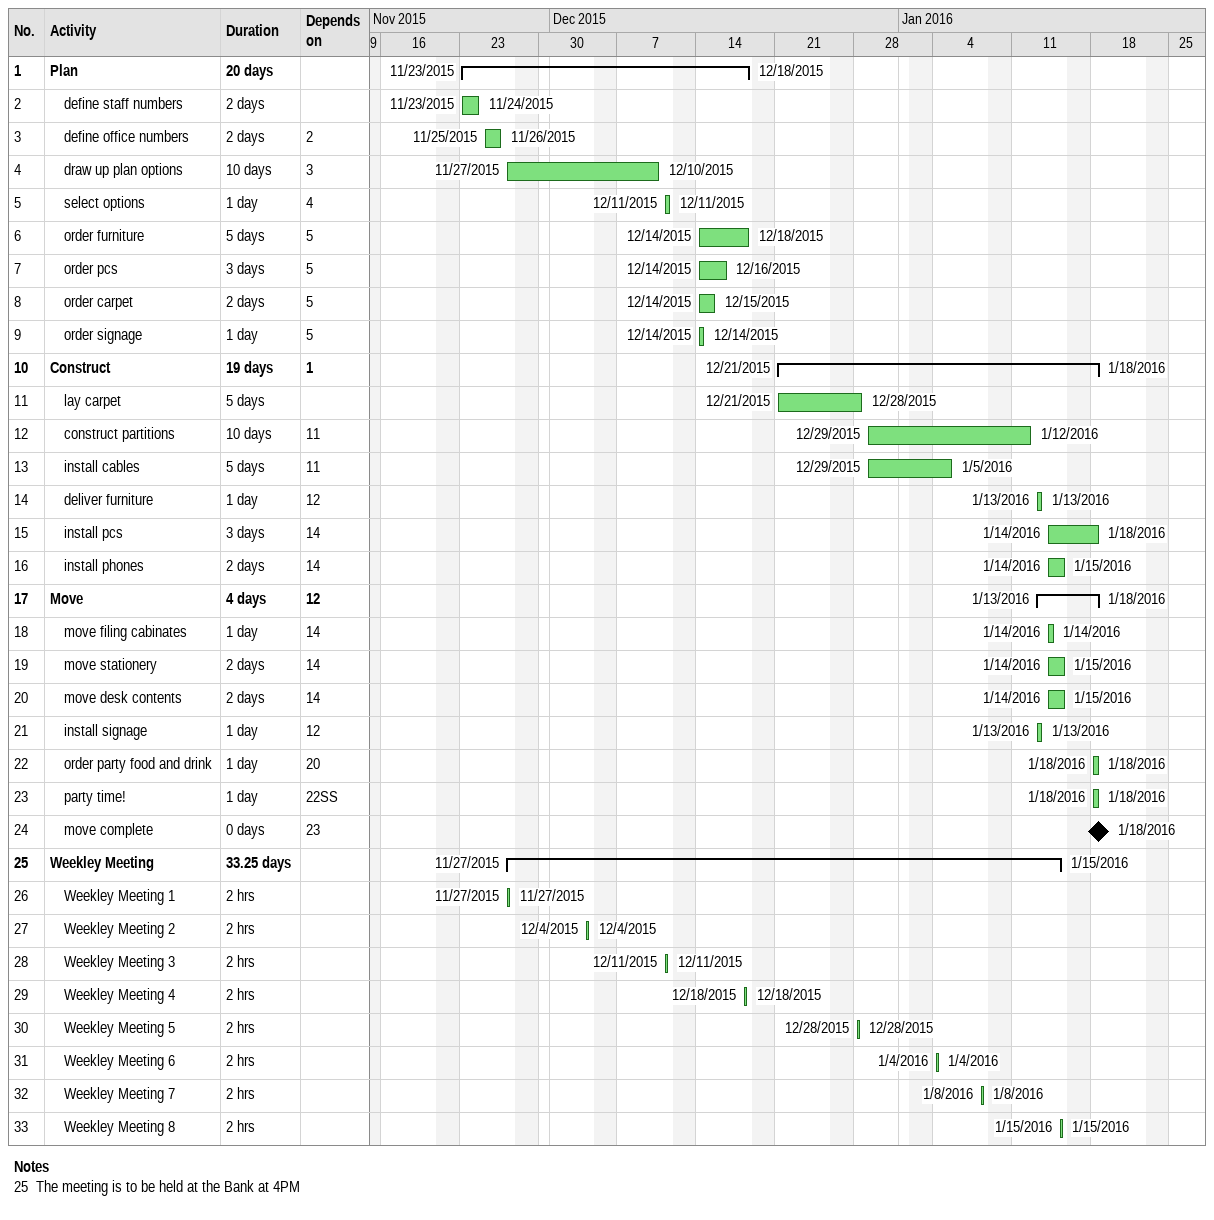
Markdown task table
| ID | Level | Task | Duration | Start | Finish | Predecessors |
|---|---|---|---|---|---|---|
| 1 | 1 | **Plan** | 20d | 2015-11-23 | 2015-12-18 |  |
| 2 | 2 | define staff numbers | 2d | 2015-11-23 | 2015-11-24 |  |
| 3 | 2 | define office numbers | 2d | 2015-11-25 | 2015-11-26 | 2 |
| 4 | 2 | draw up plan options | 10d | 2015-11-27 | 2015-12-10 | 3 |
| 5 | 2 | select options | 1d | 2015-12-11 | 2015-12-11 | 4 |
| 6 | 2 | order furniture | 5d | 2015-12-14 | 2015-12-18 | 5 |
| 7 | 2 | order pcs | 3d | 2015-12-14 | 2015-12-16 | 5 |
| 8 | 2 | order carpet | 2d | 2015-12-14 | 2015-12-15 | 5 |
| 9 | 2 | order signage | 1d | 2015-12-14 | 2015-12-14 | 5 |
| 10 | 1 | **Construct** | 19d | 2015-12-21 | 2016-01-18 | 1 |
| 11 | 2 | lay carpet | 5d | 2015-12-21 | 2015-12-28 |  |
| 12 | 2 | construct partitions | 10d | 2015-12-29 | 2016-01-12 | 11 |
| 13 | 2 | install cables | 5d | 2015-12-29 | 2016-01-05 | 11 |
| 14 | 2 | deliver furniture | 1d | 2016-01-13 | 2016-01-13 | 12 |
| 15 | 2 | install pcs | 3d | 2016-01-14 | 2016-01-18 | 14 |
| 16 | 2 | install phones | 2d | 2016-01-14 | 2016-01-15 | 14 |
| 17 | 1 | **Move** | 4d | 2016-01-13 | 2016-01-18 | 12 |
| 18 | 2 | move filing cabinates | 1d | 2016-01-14 | 2016-01-14 | 14 |
| 19 | 2 | move stationery | 2d | 2016-01-14 | 2016-01-15 | 14 |
| 20 | 2 | move desk contents | 2d | 2016-01-14 | 2016-01-15 | 14 |
| 21 | 2 | install signage | 1d | 2016-01-13 | 2016-01-13 | 12 |
| 22 | 2 | order party food and drink | 1d | 2016-01-18 | 2016-01-18 | 20 |
| 23 | 2 | party time! | 1d | 2016-01-18 | 2016-01-18 | 22SS |
| 24 | 2 | move complete | 0d | 2016-01-18 | 2016-01-18 | 23 |
| 25 | 1 | **Weekley Meeting** | 33.25d | 2015-11-27 | 2016-01-15 |  |
| 26 | 2 | Weekley Meeting 1 | 2h | 2015-11-27 | 2015-11-27 |  |
| 27 | 2 | Weekley Meeting 2 | 2h | 2015-12-04 | 2015-12-04 |  |
| 28 | 2 | Weekley Meeting 3 | 2h | 2015-12-11 | 2015-12-11 |  |
| 29 | 2 | Weekley Meeting 4 | 2h | 2015-12-18 | 2015-12-18 |  |
| 30 | 2 | Weekley Meeting 5 | 2h | 2015-12-28 | 2015-12-28 |  |
| 31 | 2 | Weekley Meeting 6 | 2h | 2016-01-04 | 2016-01-04 |  |
| 32 | 2 | Weekley Meeting 7 | 2h | 2016-01-08 | 2016-01-08 |  |
| 33 | 2 | Weekley Meeting 8 | 2h | 2016-01-15 | 2016-01-15 |  |

Notes
- 25: The meeting is to be held at the Bank at 4PM
